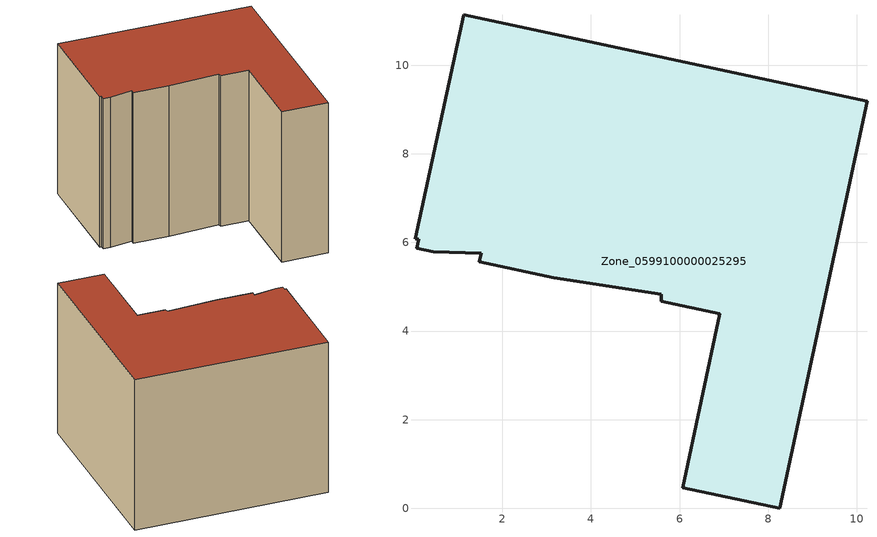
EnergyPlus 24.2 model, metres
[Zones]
Zone_0599100000025295
 floor ground (C_G): 6.91,4.39 5.58,4.68 5.58,4.83 3.17,5.2 1.48,5.56 1.52,5.76 0.44,5.79 0.07,5.87 0.12,6.07 0.04,6.08 1.13,11.14 10.23,9.18 8.26,0 6.07,0.46 z0
 wall outside (C_F): 6.91,4.39 6.07,0.46 8.26,0 10.23,9.18 1.13,11.14 0.04,6.08 0.12,6.07 0.07,5.87 0.44,5.79 1.52,5.76 1.48,5.56 3.17,5.2 5.58,4.83 5.58,4.68 6.91,4.39 z0:7.72
 roof outside (C_R): 5.58,4.68 6.91,4.39 6.07,0.46 8.26,0 10.23,9.18 1.13,11.14 0.04,6.08 0.12,6.07 0.07,5.87 0.44,5.79 1.52,5.76 1.48,5.56 3.17,5.2 5.58,4.83 z7.72
[BUILDING]
Pand.0599100000025295: North Axis=0; Terrain=City; Loads Convergence Tolerance Value=0.04; Temperature Convergence Tolerance Value=0.4; Solar Distribution=FullExterior; Maximum Number of Warmup Days=25; Minimum Number of Warmup Days=1
[Site:Location]
Rotterdam.The.Hague.AP_ZH_NLD Design_Conditions: Latitude=51.96; Longitude=4.45; Time Zone=1; Elevation=-4.5
[SITE:GROUNDTEMPERATURE:BUILDINGSURFACE]
18, 18, 18, 18, 18, 18, 18, 18, 18, 18, 18, 18
[MATERIAL] Thermal Absorptance=0.9; Solar Absorptance=0.7; Visible Absorptance=0.7
Name | Roughness | Thickness | Conductivity | Density | Specific Heat
G.TC.1975-1991 | MediumSmooth | 0.15 | 0.288461 | 540 | 1210
F.TC.1975-1991 | Rough | 0.3 | 0.230769 | 1920 | 840
R.TC.1975-1991 | MediumRough | 0.2 | 0.153846 | 1500 | 1000
[CONSTRUCTION]
C_G: G.TC.1975-1991
C_F: F.TC.1975-1991
C_R: R.TC.1975-1991
[ZONE]
Zone_0599100000025295: Type=1; Multiplier=1; Ceiling Height=Autocalculate; Volume=Autocalculate; Floor Area=autocalculate; Part of Total Floor Area=Yes
[ZONEINFILTRATION:DESIGNFLOWRATE]
Infil_Zone_0599100000025295: Zone or ZoneList or Space or SpaceList=Zone_0599100000025295; Schedule=AlwaysOn; Design Flow Rate Calculation Method=Flow/Area; Flow Rate per Floor Area=0.003; Constant Term Coefficient=1; Temperature Term Coefficient=0; Velocity Term Coefficient=0; Velocity Squared Term Coefficient=0
[HVACTEMPLATE:ZONE:IDEALLOADSAIRSYSTEM]
Zone_0599100000025295: Maximum Heating Supply Air Temperature=50; Minimum Cooling Supply Air Temperature=13; Maximum Heating Supply Air Humidity Ratio=0.0156; Minimum Cooling Supply Air Humidity Ratio=0.0077; Heating Limit=NoLimit; Cooling Limit=NoLimit; Dehumidification Control Type=ConstantSensibleHeatRatio; Cooling Sensible Heat Ratio=0.7; Dehumidification Setpoint=60; Humidification Control Type=None; Humidification Setpoint=30; Outdoor Air Method=None; Outdoor Air Flow Rate per Person=0.00944; Outdoor Air Flow Rate per Zone Floor Area=0; Outdoor Air Flow Rate per Zone=0; Demand Controlled Ventilation Type=None; Outdoor Air Economizer Type=NoEconomizer; Heat Recovery Type=None; Sensible Heat Recovery Effectiveness=0.7; Latent Heat Recovery Effectiveness=0.65
[ZONECONTROL:THERMOSTAT]
ThermostatControl_Zone_0599100000025295: Zone or ZoneList=Zone_0599100000025295; Control Type Schedule=DualSetpointControlType; Control 1=Thermostat_Zone_0599100000025295; Temperature Difference Between Cutout And Setpoint=0
[THERMOSTATSETPOINT:DUALSETPOINT]
Thermostat_Zone_0599100000025295: Heating Setpoint Temperature Schedule=HeatingSetpoint_Zone_0599100000025295; Cooling Setpoint Temperature Schedule=CoolingSetpoint_Zone_0599100000025295
[SCHEDULE:COMPACT]
HeatingSetpoint_Zone_0599100000025295: Through: 12/31, For: AllDays, Until: 24:00, 21
CoolingSetpoint_Zone_0599100000025295: Through: 12/31, For: AllDays, Until: 24:00, 24
DualSetpointControlType: Through: 12/31, For: AllDays, Until: 24:00, 4
AlwaysOn: Through: 12/31, For: AllDays, Until: 24:00, 1
